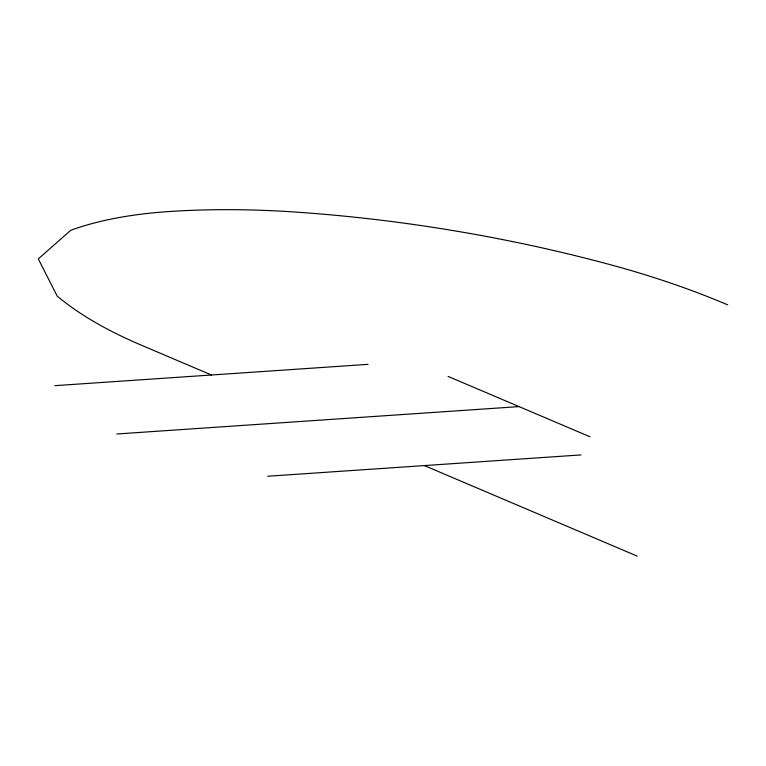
<?xml version="1.0" encoding="UTF-8"?>
<svg xmlns="http://www.w3.org/2000/svg" width="766" height="766" viewBox="0 0 766 766"><rect width="100%" height="100%" fill="white"/><g stroke="black" fill="none" stroke-linecap="round" stroke-linejoin="round"><path stroke-width="1.15" d="M54.874 385.662L368.053 364.348M116.786 433.987L519.051 406.602M267.784 476.241L580.963 454.918M448.081 376.412L590.021 436.792M211.464 375.005L140.494 344.815A292.813 121.43 9 0 1 57.191 296.088L38.3 258.908L70.759 230.279A292.813 121.43 9 0 1 167.955 211.617A458.585 190.169 9 0 1 293.005 211.895A692.799 287.298 9 0 1 610.847 264.835A458.585 190.169 9 0 1 727.7 304.849M424.374 465.575L637.283 556.154"/></g></svg>
